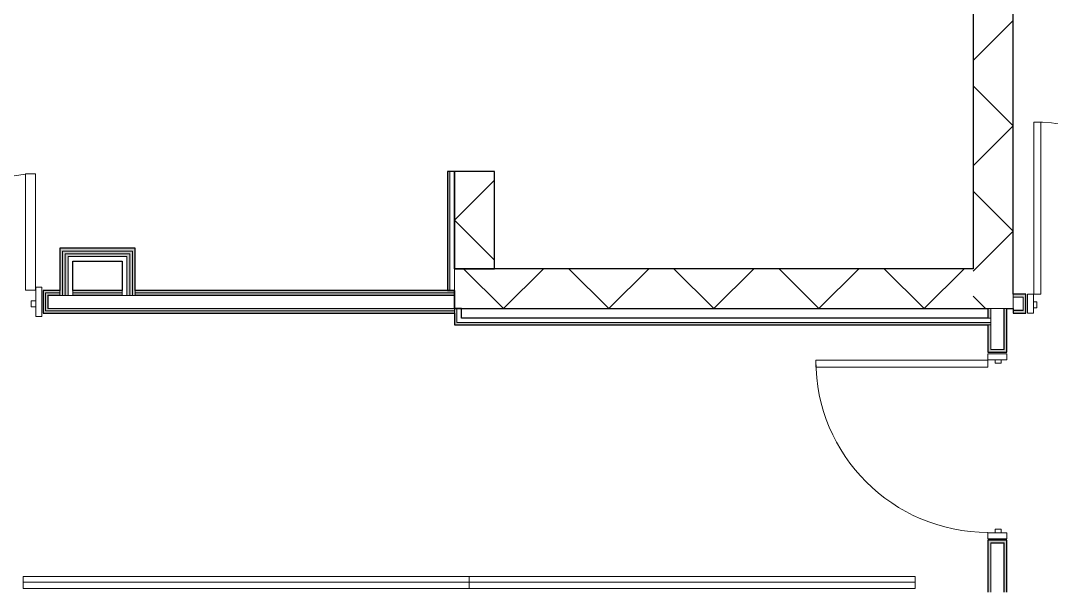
# Model space of a CAD drawing. Header units: millimetres. Extents: x 155920 to 295199, y -4084 to 97293.
# Drawn here: x 211687 to 217233, y 26917 to 29981 of the extents above; entities that cross this region are included whole.
import ezdxf

# ---------------------------------------------------------------- set-up
doc = ezdxf.new("R2010")
doc.units = ezdxf.units.MM
doc.header["$MEASUREMENT"] = 0
for name, color, linetype, lineweight in [('A-DOOR', 4, 'CONTINUOUS', 9), ('A-DOOR-FRAM', 4, 'CONTINUOUS', 18), ('A-WALL', 7, 'CONTINUOUS', 9), ('A-WALL-PATT', 7, 'CONTINUOUS', 25), ('I-FURN', 8, 'CONTINUOUS', 9), ('I-WALL', 7, 'CONTINUOUS', 9)]:
    doc.layers.add(name, color=color, linetype=linetype, lineweight=lineweight)

msp = doc.modelspace()

# ---------------------------------------------------------------- hatches: boundary and pattern name
at = {"layer": 'A-WALL-PATT', "lineweight": 5}
for points in [[(213997.2, 28529.3), (213997.2, 29170.1), (213984.7, 29170.1), (213984.7, 28529.3)], [(211909.1, 28503.3), (211912.4, 28503.3), (211912.4, 28757.1), (211897.4, 28757.1), (211897.4, 28503.3)], [(212274.1, 28742.1), (212289.1, 28742.1), (212289.1, 28757.1), (211912.4, 28757.1), (211912.4, 28742.1), (212234.1, 28742.1)], [(211912.4, 28503.3), (211927.4, 28503.3), (211927.4, 28742.1), (211912.4, 28742.1), (211912.4, 28529.3)], [(212274.1, 28727.1), (212274.1, 28742.1), (211927.4, 28742.1), (211927.4, 28727.1), (212259.1, 28727.1)], [(212289.1, 28503.3), (212289.1, 28742.1), (212274.1, 28742.1), (212274.1, 28503.3)], [(212304.1, 28503.3), (212304.1, 28757.1), (212289.1, 28757.1), (212289.1, 28503.3)], [(211942.4, 28503.3), (211942.4, 28727.1), (211927.4, 28727.1), (211927.4, 28503.3)], [(211967.4, 28712.1), (212259.1, 28712.1), (212259.1, 28727.1), (211942.4, 28727.1), (211942.4, 28712.1)], [(212274.1, 28503.3), (212274.1, 28727.1), (212259.1, 28727.1), (212259.1, 28503.3)], [(214022.2, 28344.3), (214034.7, 28344.3), (214034.7, 28432.1), (214022.2, 28432.1), (214022.2, 28407.3)], [(216906.6, 28344.3), (216907.6, 28344.3), (216907.6, 28356.8), (214034.7, 28356.8), (214034.7, 28344.3), (216891.6, 28344.3)]]:
    msp.add_hatch(color=256, dxfattribs=at).paths.add_polyline_path(points, flags=0)
h = msp.add_hatch(color=256, dxfattribs=at)
h.paths.add_polyline_path([(211821.5, 28468.3), (211834, 28468.3), (211834, 28504.3), (211897.4, 28504.3), (211897.4, 28516.8), (211821.5, 28516.8)], flags=0)
h.paths.add_polyline_path([(209956.5, 28468.3), (209956.5, 28516.8), (209920.2, 28516.8), (209920.2, 28504.3), (209944, 28504.3), (209944, 28468.3)], flags=0)
h.paths.add_polyline_path([(214022.2, 28504.3), (214022.2, 28516.8), (212304.1, 28516.8), (212304.1, 28504.3), (212955.6, 28504.3)], flags=0)
h.paths.add_polyline_path([(212058.6, 28504.3), (212234.1, 28504.3), (212234.1, 28516.8), (211967.4, 28516.8), (211967.4, 28504.3)], flags=0)
at = {"layer": 'A-WALL-PATT', "lineweight": 9}
h = msp.add_hatch(color=256, dxfattribs=at)
h.paths.add_polyline_path([(211809, 28468.3), (211821.5, 28468.3), (211821.5, 28516.8), (211897.4, 28516.8), (211897.4, 28529.3), (211809, 28529.3)], flags=0)
h.paths.add_polyline_path([(209965.5, 28468.3), (209969, 28468.3), (209969, 28529.3), (209932.7, 28529.3), (209932.7, 28516.8), (209956.5, 28516.8), (209956.5, 28468.3)], flags=0)
h.paths.add_polyline_path([(214022.2, 28516.8), (214022.2, 28529.3), (212304.1, 28529.3), (212304.1, 28516.8), (212955.6, 28516.8)], flags=0)
h.paths.add_polyline_path([(212058.6, 28516.8), (212234.1, 28516.8), (212234.1, 28529.3), (211967.4, 28529.3), (211967.4, 28516.8)], flags=0)
h = msp.add_hatch(color=256, dxfattribs=at)
h.paths.add_polyline_path([(218121.6, 28458.3), (218121.6, 28494.3), (218805.2, 28494.3), (218805.2, 28509.3), (218106.6, 28509.3), (218106.6, 28458.3)], flags=0)
h.paths.add_polyline_path([(217096.6, 28458.3), (217096.6, 28509.3), (217027.2, 28509.3), (217027.2, 28494.3), (217081.6, 28494.3), (217081.6, 28458.3)], flags=0)
at = {"layer": 'A-WALL-PATT', "lineweight": 5}
h = msp.add_hatch(color=256, dxfattribs=at)
h.paths.add_polyline_path([(214022.2, 28407.3), (214022.2, 28419.8), (211821.5, 28419.8), (211821.5, 28468.3), (211809, 28468.3), (211809, 28407.3), (212955.6, 28407.3)], flags=0)
h.paths.add_polyline_path([(209965.5, 28407.3), (209969, 28407.3), (209969, 28468.3), (209956.5, 28468.3), (209956.5, 28419.8), (209823.2, 28419.8), (209823.2, 28407.3), (209932.7, 28407.3)], flags=0)
h = msp.add_hatch(color=256, dxfattribs=at)
h.paths.add_polyline_path([(214022.2, 28419.8), (214022.2, 28432.3), (211834, 28432.3), (211834, 28468.3), (211821.5, 28468.3), (211821.5, 28419.8), (212955.6, 28419.8)], flags=0)
h.paths.add_polyline_path([(209956.5, 28419.8), (209956.5, 28468.3), (209944, 28468.3), (209944, 28432.3), (209835.7, 28432.3), (209835.7, 28419.8), (209932.7, 28419.8)], flags=0)
h = msp.add_hatch(color=256, dxfattribs=at)
h.paths.add_polyline_path([(218786.3, 28407.3), (218805.2, 28407.3), (218805.2, 28422.3), (218144.1, 28422.3), (218144.1, 28407.3), (218636.8, 28407.3)], flags=0)
h.paths.add_polyline_path([(217096.6, 28407.3), (217096.6, 28458.3), (217081.6, 28458.3), (217081.6, 28422.3), (217027.2, 28422.3), (217027.2, 28407.3)], flags=0)
h = msp.add_hatch(color=256, dxfattribs=at)
h.paths.add_polyline_path([(216906.6, 26907.3), (216906.6, 27172.3), (216942.6, 27172.3), (216942.6, 27187.3), (216891.6, 27187.3), (216891.6, 26907.3)], flags=0)
h.paths.add_polyline_path([(216942.6, 28197.3), (216942.6, 28212.3), (216906.6, 28212.3), (216906.6, 28344.3), (216891.6, 28344.3), (216891.6, 28197.3)], flags=0)
h.paths.add_polyline_path([(216891.6, 28381.8), (216906.6, 28381.8), (216906.6, 28432.1), (216891.6, 28432.1)], flags=0)
at = {"layer": 'A-WALL-PATT', "lineweight": 9}
h = msp.add_hatch(color=256, dxfattribs=at)
h.paths.add_polyline_path([(216978.6, 26907.3), (216993.6, 26907.3), (216993.6, 27187.3), (216942.6, 27187.3), (216942.6, 27172.3), (216978.6, 27172.3), (216978.6, 27056.4)], flags=0)
h.paths.add_polyline_path([(216942.6, 28197.3), (216993.6, 28197.3), (216993.6, 28432.1), (216978.6, 28432.1), (216978.6, 28212.3), (216942.6, 28212.3)], flags=0)

# ---------------------------------------------------------------- linework, layer by layer
at = {"layer": 'A-DOOR'}
for p, q in [((217176.6, 29435.3), (217138.6, 29435.3)), ((217138.6, 29435.3), (217138.6, 28509.3)), ((217176.6, 28509.3), (217176.6, 29435.3)), ((211713, 29157.3), (211713, 28531.3)), ((211767, 29157.3), (211713, 29157.3)), ((211767, 28531.3), (211767, 29157.3)), ((211767, 28531.3), (211713, 28531.3)), ((217138.6, 28509.3), (217176.6, 28509.3)), ((216891.6, 28155.3), (215965.6, 28155.3)), ((215965.6, 28155.3), (215965.6, 28117.3)), ((215965.6, 28117.3), (215965.6, 28155.3)), ((215965.6, 28155.3), (216891.6, 28155.3)), ((216891.6, 28117.3), (216891.6, 28155.3)), ((216891.6, 28155.3), (216891.6, 28117.3)), ((215965.6, 28117.3), (216891.6, 28117.3)), ((216891.6, 28117.3), (215965.6, 28117.3))]:
    msp.add_line(p, q, dxfattribs=at)
for centre, radius, start, end in [((217138.6, 28509.3), 926, 0, 90), ((211767, 28529.3), 628, 94.9328, 180), ((216891.6, 28155.3), 926, 180, 270)]:
    msp.add_arc(centre, radius, start, end, dxfattribs=at)
at = {"layer": 'A-DOOR-FRAM', "lineweight": 20}
for p, q in [((211801, 28547.3), (211769, 28547.3)), ((211769, 28547.3), (211769, 28389.3)), ((211801, 28389.3), (211801, 28547.3)), ((217104.6, 28509.3), (217136.6, 28509.3)), ((217104.6, 28407.3), (217104.6, 28509.3)), ((217136.6, 28509.3), (217136.6, 28407.3)), ((211744, 28473.3), (211744, 28441.3)), ((211769, 28473.3), (211744, 28473.3)), ((211769, 28441.3), (211769, 28473.3)), ((217136.6, 28437.3), (217136.6, 28469.3)), ((217136.6, 28469.3), (217155.6, 28469.3)), ((217155.6, 28469.3), (217155.6, 28437.3)), ((211744, 28441.3), (211769, 28441.3)), ((217136.6, 28407.3), (217104.6, 28407.3)), ((217155.6, 28437.3), (217136.6, 28437.3)), ((211769, 28389.3), (211801, 28389.3)), ((216993.6, 28189.3), (216891.6, 28189.3)), ((216891.6, 28189.3), (216891.6, 28157.3)), ((216993.6, 28157.3), (216993.6, 28189.3)), ((216891.6, 28157.3), (216993.6, 28157.3)), ((216931.6, 28157.3), (216931.6, 28138.3)), ((216963.6, 28157.3), (216931.6, 28157.3)), ((216931.6, 28138.3), (216963.6, 28138.3)), ((216963.6, 28138.3), (216963.6, 28157.3)), ((216931.6, 27246.3), (216931.6, 27227.3)), ((216963.6, 27246.3), (216931.6, 27246.3)), ((216963.6, 27227.3), (216963.6, 27246.3)), ((216993.6, 27227.3), (216891.6, 27227.3)), ((216891.6, 27227.3), (216891.6, 27195.3)), ((216891.6, 27195.3), (216993.6, 27195.3)), ((216931.6, 27227.3), (216963.6, 27227.3)), ((216993.6, 27195.3), (216993.6, 27227.3))]:
    msp.add_line(p, q, dxfattribs=at)
at = {"layer": 'A-WALL'}
for p, q in [((213997.2, 29170.1), (213997.2, 28529.3)), ((211912.4, 28742.1), (211912.4, 28529.3)), ((211912.4, 28742.1), (211927.4, 28742.1)), ((211927.4, 28742.1), (211967.4, 28742.1)), ((212234.1, 28742.1), (211967.4, 28742.1)), ((212234.1, 28742.1), (212274.1, 28742.1)), ((212274.1, 28742.1), (212289.1, 28742.1)), ((212289.1, 28529.3), (212289.1, 28742.1)), ((211927.4, 28727.1), (211927.4, 28529.3)), ((211927.4, 28727.1), (211942.4, 28727.1)), ((211942.4, 28727.1), (211967.4, 28727.1)), ((211942.4, 28712.1), (211942.4, 28529.3)), ((211942.4, 28712.1), (211967.4, 28712.1)), ((212234.1, 28727.1), (211967.4, 28727.1)), ((212234.1, 28712.1), (211967.4, 28712.1)), ((212234.1, 28727.1), (212259.1, 28727.1)), ((212234.1, 28712.1), (212259.1, 28712.1)), ((212259.1, 28727.1), (212274.1, 28727.1)), ((212259.1, 28529.3), (212259.1, 28712.1)), ((212274.1, 28529.3), (212274.1, 28727.1)), ((214022.2, 28647.1), (214022.2, 28529.3)), ((211821.5, 28516.8), (211821.5, 28468.3)), ((211897.4, 28516.8), (211821.5, 28516.8)), ((211897.4, 28516.8), (211897.4, 28529.3)), ((211897.4, 28504.3), (211897.4, 28516.8)), ((211912.4, 28503.3), (211912.4, 28529.3)), ((211927.4, 28503.3), (211927.4, 28529.3)), ((211942.4, 28503.3), (211942.4, 28529.3)), ((211967.4, 28516.8), (211967.4, 28529.3)), ((212234.1, 28516.8), (211967.4, 28516.8)), ((211967.4, 28504.3), (211967.4, 28516.8)), ((212234.1, 28516.8), (212234.1, 28529.3)), ((212234.1, 28504.3), (212234.1, 28516.8)), ((212259.1, 28503.3), (212259.1, 28529.3)), ((212274.1, 28503.3), (212274.1, 28529.3)), ((212289.1, 28503.3), (212289.1, 28529.3)), ((212304.1, 28516.8), (212304.1, 28529.3)), ((214022.2, 28516.8), (212304.1, 28516.8)), ((212304.1, 28504.3), (212304.1, 28516.8)), ((217027.2, 28509.3), (217027.2, 28494.3)), ((211821.5, 28468.3), (211821.5, 28419.8)), ((211834, 28504.3), (211834, 28468.3)), ((211897.4, 28504.3), (211834, 28504.3)), ((211834, 28468.3), (211834, 28432.3)), ((211835, 28503.3), (211835, 28468.3)), ((211897.4, 28503.3), (211835, 28503.3)), ((211835, 28468.3), (211835, 28433.3)), ((211897.4, 28503.3), (211897.4, 28504.3)), ((211912.4, 28503.3), (211897.4, 28503.3)), ((211912.4, 28503.3), (211897.4, 28503.3)), ((211927.4, 28503.3), (211912.4, 28503.3)), ((211927.4, 28503.3), (211912.4, 28503.3)), ((211942.4, 28503.3), (211927.4, 28503.3)), ((211942.4, 28503.3), (211927.4, 28503.3)), ((211967.4, 28503.3), (211942.4, 28503.3)), ((211967.4, 28503.3), (211942.4, 28503.3)), ((212234.1, 28504.3), (211967.4, 28504.3)), ((211967.4, 28503.3), (211967.4, 28504.3)), ((212234.1, 28503.3), (211967.4, 28503.3)), ((212234.1, 28503.3), (212234.1, 28504.3)), ((212259.1, 28503.3), (212234.1, 28503.3)), ((212259.1, 28503.3), (212234.1, 28503.3)), ((212274.1, 28503.3), (212259.1, 28503.3)), ((212274.1, 28503.3), (212259.1, 28503.3)), ((212289.1, 28503.3), (212274.1, 28503.3)), ((212289.1, 28503.3), (212274.1, 28503.3)), ((212304.1, 28503.3), (212289.1, 28503.3)), ((212304.1, 28503.3), (212289.1, 28503.3)), ((214022.2, 28504.3), (212304.1, 28504.3)), ((212304.1, 28503.3), (212304.1, 28504.3)), ((214022.2, 28503.3), (212304.1, 28503.3)), ((217081.6, 28494.3), (217027.2, 28494.3)), ((217027.2, 28494.3), (217027.2, 28493.3)), ((217080.6, 28493.3), (217027.2, 28493.3)), ((217027.2, 28493.3), (217027.2, 28458.3)), ((217027.2, 28458.3), (217027.2, 28432.1)), ((217080.6, 28458.3), (217080.6, 28493.3)), ((217080.6, 28423.3), (217080.6, 28458.3)), ((217081.6, 28458.3), (217081.6, 28494.3)), ((217081.6, 28422.3), (217081.6, 28458.3)), ((211821.5, 28419.8), (214022.2, 28419.8)), ((211834, 28432.3), (214022.2, 28432.3)), ((211835, 28433.3), (214022.2, 28433.3)), ((214022.2, 28419.8), (214022.2, 28432.1)), ((214022.2, 28407.3), (214022.2, 28419.8)), ((214034.7, 28432.1), (214034.7, 28356.8)), ((216891.6, 28432.1), (216906.6, 28432.1)), ((216906.6, 28432.1), (216891.6, 28432.1)), ((216906.6, 28432.1), (216907.6, 28432.1)), ((216907.6, 28432.1), (216906.6, 28432.1)), ((216906.6, 28432.1), (216906.6, 28381.8)), ((216907.6, 28432.1), (216942.6, 28432.1)), ((216942.6, 28432.1), (216907.6, 28432.1)), ((216907.6, 28432.1), (216907.6, 28381.8)), ((216942.6, 28432.1), (216977.6, 28432.1)), ((216977.6, 28432.1), (216942.6, 28432.1)), ((216977.6, 28432.1), (216978.6, 28432.1)), ((216978.6, 28432.1), (216977.6, 28432.1)), ((216977.6, 28213.3), (216977.6, 28432.1)), ((216978.6, 28432.1), (216993.6, 28432.1)), ((216993.6, 28432.1), (216978.6, 28432.1)), ((216978.6, 28212.3), (216978.6, 28432.1)), ((217027.2, 28423.3), (217080.6, 28423.3)), ((217027.2, 28422.3), (217081.6, 28422.3)), ((214059.7, 28356.8), (214034.7, 28356.8)), ((214059.7, 28356.8), (216891.6, 28356.8)), ((216906.6, 28381.8), (216891.6, 28381.8)), ((216907.6, 28356.8), (216891.6, 28356.8)), ((216906.6, 28344.3), (216891.6, 28344.3)), ((216907.6, 28381.8), (216906.6, 28381.8)), ((216906.6, 28344.3), (216906.6, 28212.3)), ((216907.6, 28344.3), (216906.6, 28344.3)), ((216907.6, 28381.8), (216907.6, 28356.8)), ((216907.6, 28381.8), (216907.6, 28356.8)), ((216907.6, 28356.8), (216907.6, 28344.3)), ((216907.6, 28356.8), (216907.6, 28344.3)), ((216907.6, 28344.3), (216907.6, 28213.3)), ((216906.6, 28212.3), (216942.6, 28212.3)), ((216907.6, 28213.3), (216942.6, 28213.3)), ((216942.6, 28213.3), (216977.6, 28213.3)), ((216942.6, 28212.3), (216978.6, 28212.3)), ((216906.6, 27172.3), (216906.6, 26907.3)), ((216942.6, 27172.3), (216906.6, 27172.3)), ((216907.6, 27171.3), (216907.6, 26907.3)), ((216942.6, 27171.3), (216907.6, 27171.3)), ((216978.6, 27172.3), (216942.6, 27172.3)), ((216977.6, 27171.3), (216942.6, 27171.3)), ((216977.6, 26907.3), (216977.6, 27171.3)), ((216978.6, 26907.3), (216978.6, 27172.3))]:
    msp.add_line(p, q, dxfattribs=at)
at = {"layer": 'A-WALL-PATT', "linetype": 'Continuous', "lineweight": 9}
for p, q in [((217027.2, 29980.8), (216812.2, 29765.8)), ((217027.2, 29415.2), (216812.2, 29630.2)), ((217027.2, 29415.2), (216812.2, 29200.2)), ((214022.2, 28908.6), (214237.2, 29123.6)), ((217027.2, 28849.5), (216812.2, 29064.5)), ((214022.2, 28908.6), (214237.2, 28693.6)), ((217027.2, 28849.5), (216812.2, 28634.5)), ((214285.8, 28432.1), (214070.8, 28647.1)), ((214285.8, 28432.1), (214500.8, 28647.1)), ((214851.5, 28432.1), (214636.5, 28647.1)), ((214851.5, 28432.1), (215066.5, 28647.1)), ((215417.2, 28432.1), (215202.2, 28647.1)), ((215417.2, 28432.1), (215632.2, 28647.1)), ((215982.8, 28432.1), (215767.8, 28647.1)), ((215982.8, 28432.1), (216197.8, 28647.1)), ((216548.5, 28432.1), (216333.5, 28647.1)), ((216548.5, 28432.1), (216763.5, 28647.1)), ((216878.9, 28432.1), (216812.2, 28498.8))]:
    msp.add_line(p, q, dxfattribs=at)
at = {"layer": 'I-FURN'}
for p, q in [((211699.9, 26992.3), (214099.9, 26992.3)), ((211699.9, 26962.3), (211699.9, 26992.3)), ((214099.9, 26962.3), (211699.9, 26962.3)), ((211699.9, 26962.3), (211699.9, 26927.3)), ((214099.9, 26962.3), (211699.9, 26962.3)), ((214099.9, 26992.3), (214099.9, 26962.3)), ((214099.9, 26992.3), (216499.9, 26992.3)), ((214099.9, 26962.3), (214099.9, 26992.3)), ((214099.9, 26927.3), (214099.9, 26962.3)), ((216499.9, 26962.3), (214099.9, 26962.3)), ((214099.9, 26962.3), (214099.9, 26927.3)), ((216499.9, 26962.3), (214099.9, 26962.3)), ((216499.9, 26992.3), (216499.9, 26962.3)), ((216499.9, 26927.3), (216499.9, 26962.3)), ((211699.9, 26927.3), (214099.9, 26927.3)), ((214099.9, 26927.3), (216499.9, 26927.3))]:
    msp.add_line(p, q, dxfattribs=at)
at = {"layer": 'I-WALL', "lineweight": 30}
for p, q in [((216812.2, 30398.2), (216812.2, 28647.1)), ((217027.2, 28509.3), (217027.2, 30398.2)), ((214022.2, 29170.1), (213984.7, 29170.1)), ((213984.7, 29170.1), (213984.7, 28529.3)), ((214237.2, 29170.1), (214022.2, 29170.1)), ((214022.2, 29170.1), (214022.2, 28647.1)), ((214022.2, 28647.1), (214022.2, 29170.1)), ((214237.2, 28647.1), (214237.2, 29170.1)), ((211912.4, 28757.1), (211897.4, 28757.1)), ((211897.4, 28757.1), (211897.4, 28529.3)), ((211967.4, 28757.1), (211912.4, 28757.1)), ((212234.1, 28757.1), (211967.4, 28757.1)), ((212289.1, 28757.1), (212234.1, 28757.1)), ((212304.1, 28757.1), (212289.1, 28757.1)), ((212304.1, 28529.3), (212304.1, 28757.1)), ((211967.4, 28529.3), (211967.4, 28687.1)), ((211967.4, 28687.1), (212234.1, 28687.1)), ((212234.1, 28687.1), (212234.1, 28529.3)), ((214022.2, 28647.1), (214237.2, 28647.1)), ((216812.2, 28647.1), (214022.2, 28647.1)), ((211897.4, 28529.3), (211809, 28529.3)), ((211809, 28529.3), (211809, 28407.3)), ((212234.1, 28529.3), (211967.4, 28529.3)), ((214022.2, 28529.3), (212304.1, 28529.3)), ((213984.7, 28529.3), (214022.2, 28529.3)), ((214022.2, 28432.1), (214022.2, 28529.3)), ((214022.2, 28529.3), (214022.2, 28432.1)), ((217096.6, 28509.3), (217027.2, 28509.3)), ((217096.6, 28407.3), (217096.6, 28509.3)), ((211809, 28407.3), (214022.2, 28407.3)), ((214022.2, 28432.1), (216812.2, 28432.1)), ((214059.7, 28432.1), (214022.2, 28432.1)), ((214022.2, 28407.3), (214022.2, 28344.3)), ((214059.7, 28381.8), (214059.7, 28432.1)), ((216812.2, 28432.1), (216891.6, 28432.1)), ((216891.6, 28432.1), (216891.6, 28381.8)), ((216993.6, 28432.1), (217027.2, 28432.1)), ((216993.6, 28197.3), (216993.6, 28432.1)), ((217027.2, 28432.1), (217027.2, 28407.3)), ((217027.2, 28407.3), (217096.6, 28407.3)), ((214022.2, 28344.3), (214034.7, 28344.3)), ((214034.7, 28344.3), (214059.7, 28344.3)), ((216891.6, 28381.8), (214059.7, 28381.8)), ((214059.7, 28344.3), (216891.6, 28344.3)), ((216891.6, 28344.3), (216891.6, 28197.3)), ((216891.6, 28197.3), (216993.6, 28197.3)), ((216891.6, 27187.3), (216891.6, 26907.3)), ((216993.6, 27187.3), (216891.6, 27187.3)), ((216993.6, 26907.3), (216993.6, 27187.3))]:
    msp.add_line(p, q, dxfattribs=at)

doc.saveas('drawing.dxf')
